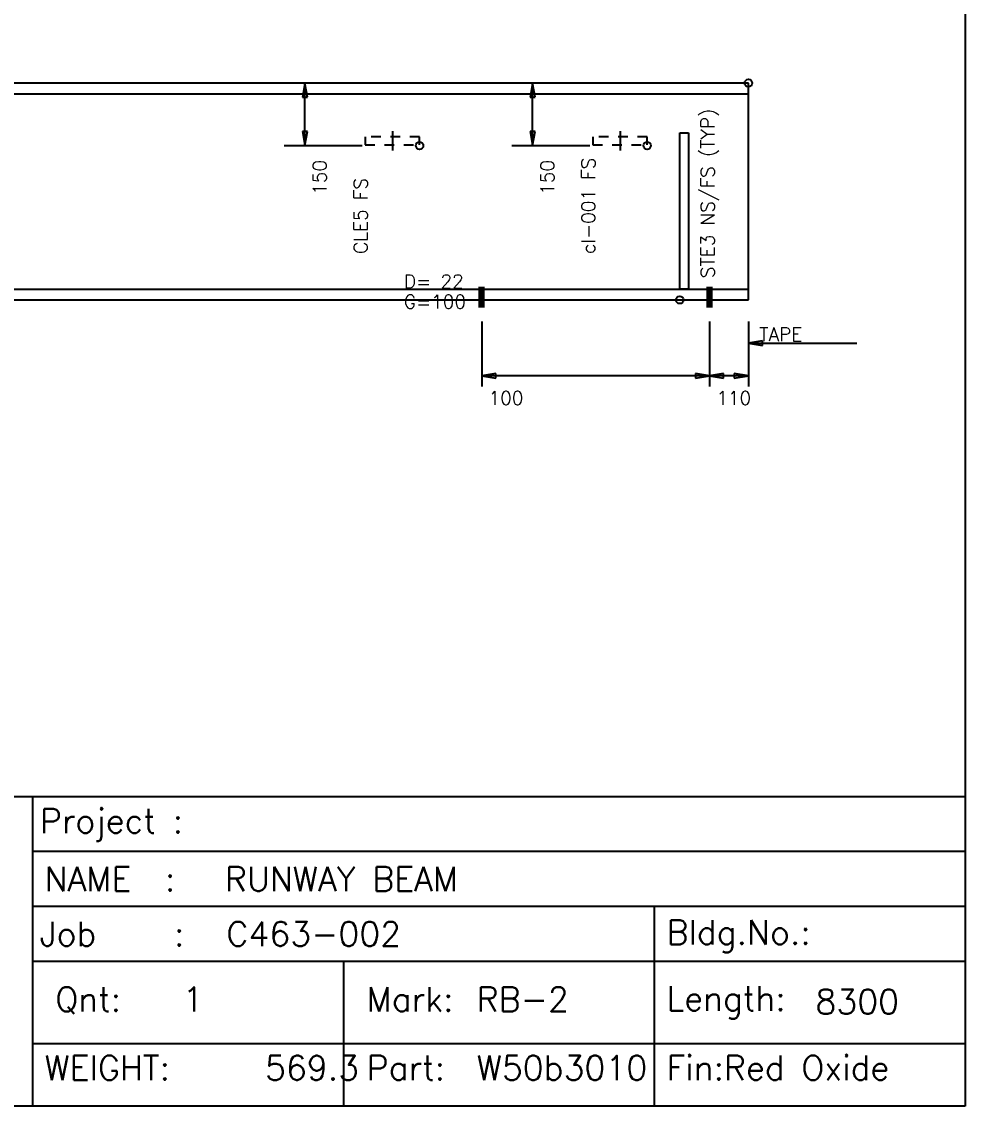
# Model space of a CAD drawing. Extents: x 0 to 420, y 0 to 297.
# Drawn here: x 309.5 to 420, y 0 to 127.1 of the extents above; entities that cross this region are included whole.
import ezdxf

# ---------------------------------------------------------------- set-up
doc = ezdxf.new("R2010")
doc.units = 0
doc.linetypes.add('CONTIN', pattern=[0])
doc.linetypes.add('DASHED', pattern=[2.38, 1.19, -1.19])
doc.layers.get('0').update_dxf_attribs({"linetype": 'CONTIN'})
for name, color, linetype in [('1', 7, 'CONTIN'), ('11', 7, 'CONTIN'), ('15', 6, 'CONTIN'), ('2', 7, 'CONTIN'), ('21', 7, 'CONTIN'), ('22', 7, 'CONTIN'), ('3', 1, 'CONTIN'), ('6', 4, 'CONTIN'), ('7', 3, 'DASHED'), ('9', 7, 'CONTIN')]:
    doc.layers.add(name, color=color, linetype=linetype)
doc.styles.add('SIMPLEX', font='SIMPLEX')

# ---------------------------------------------------------------- blocks, each defined once
blk = doc.blocks.new('CZEBORDR')
at = {"layer": '22'}
for p, q in [((420, 297), (420, 0)), ((420, 0), (0, 0))]:
    blk.add_line(p, q, dxfattribs=at)
blk = doc.blocks.new('LOGO')
at = {"linetype": 'CONTINUOUS'}
for p, q in [((-230.55, 36.3), (0, 36.3)), ((-138.23, 36.3), (0, 36.3)), ((-138.23, 36.3), (-109.26, 36.3)), ((-109.26, 36.3), (-109.26, 0)), ((-109.26, 36.3), (0, 36.3)), ((0, 36.3), (0, 0)), ((-109.26, 29.89), (0, 29.89)), ((-109.26, 23.45), (0, 23.45)), ((-36.42, 23.45), (-36.42, 0)), ((-109.26, 17.01), (0, 17.01)), ((-72.84, 17.01), (-72.84, 0)), ((-109.26, 7.37), (0, 7.37)), ((0, 0), (-230.55, 0)), ((-109.26, 0), (-138.23, 0))]:
    blk.add_line(p, q, dxfattribs=at)
at = {"layer": '22'}
for p, q in [((0, 297), (0, 0)), ((0, 0), (-420, 0))]:
    blk.add_line(p, q, dxfattribs=at)
at = {"style": 'SIMPLEX'}
for s, height, p in [('Project :', 2.857, (-108.38, 32.01)), ('NAME  :', 2.857, (-107.83, 25.21)), ('RUNWAY BEAM', 2.8575, (-86.71, 25.21)), ('Job    :', 2.857, (-108.38, 18.77)), ('C463-002', 2.857, (-86.53, 18.77)), ('Bldg.No.:', 2.857, (-34.99, 18.96)), ('Length:', 2.857, (-34.99, 11.2)), ('Qnt:', 2.857, (-106.58, 11.12)), ('   1', 2.857, (-98.06, 11.12)), ('Mark:', 2.857, (-70.1, 11.12)), ('RB-2', 2.857, (-57.21, 11.12)), ('8300', 2.857, (-17.55, 10.83)), ('WEIGHT:', 2.857, (-107.83, 3.08)), ('    569.3', 2.857, (-90.53, 3.08)), ('Part:', 2.857, (-70.1, 3.08)), ('W50b3010', 2.857, (-57.21, 3.08)), ('Fin:Red Oxide', 2.8575, (-34.99, 3.08))]:
    blk.add_text(s, height=height, dxfattribs=at).set_placement(p)
blk = doc.blocks.new('MAG_CRCL')
at = {"layer": '15'}
blk.add_circle((0, 0), 0.889, dxfattribs=at)
blk = doc.blocks.new('CYAN_TICK')
at = {"layer": '6'}
blk.add_line((-1.6, 0), (1.6, 0), dxfattribs=at)
blk = doc.blocks.new('LSFHOL')
at = {"layer": '6', "xscale": 0.75, "yscale": 0.75, "zscale": 0.75, "rotation": 90}
for p in [(-0.254, 0.317), (-0.127, 0.317), (0, 0.317), (0.127, 0.317), (0.254, 0.317)]:
    blk.add_blockref('CYAN_TICK', p, dxfattribs=at)
blk = doc.blocks.new('WEBSTF')
at = {"layer": '9'}
for p, q in [((0, 0), (0, 25.4)), ((0, 25.4), (1.016, 25.4)), ((1.016, 25.4), (1.016, 0)), ((1.016, 0), (0, 0))]:
    blk.add_line(p, q, dxfattribs=at)
blk = doc.blocks.new('WVCLPB')
at = {"layer": '6'}
blk.add_line((3.175, 0.762), (3.175, -1.778), dxfattribs=at)
at = {"layer": '7'}
for p, q in [((0, 0), (6.35, 0)), ((0, -1.016), (0, 0)), ((6.35, 0), (6.35, -1.016)), ((6.35, -1.016), (0, -1.016))]:
    blk.add_line(p, q, dxfattribs=at)
blk = doc.blocks.new('ARROW')
at = {"layer": '2'}
for p, q in [((0, 0), (-1.651, 0.275)), ((-1.651, 0.275), (-1.651, -0.275)), ((-1.651, -0.275), (0, 0))]:
    blk.add_line(p, q, dxfattribs=at)
blk = doc.blocks.new('CZEPIECE')
at = {"layer": '1'}
for p, q in [((394.6, 55.88), (50.8, 55.88)), ((394.6, 30.48), (394.6, 55.88)), ((50.8, 54.61), (394.6, 54.61)), ((50.8, 31.75), (394.6, 31.75)), ((50.8, 30.48), (394.6, 30.48))]:
    blk.add_line(p, q, dxfattribs=at)
at = {"layer": '2'}
for p, q in [((342.667, 48.553), (342.667, 55.88)), ((369.33, 48.553), (369.33, 55.88)), ((340.228, 48.553), (349.372, 48.553)), ((366.892, 48.553), (376.036, 48.553)), ((363.374, 27.94), (363.374, 20.32)), ((390.044, 27.94), (390.044, 20.32)), ((394.6, 27.94), (394.6, 20.32)), ((394.6, 25.4), (407.3, 25.4)), ((394.6, 21.59), (363.374, 21.59))]:
    blk.add_line(p, q, dxfattribs=at)
at = {"xscale": -1, "yscale": 0.9, "zscale": 0.9}
for p in [(356.078, 49.569), (382.741, 49.569)]:
    blk.add_blockref('WVCLPB', p, dxfattribs=at)
at = {"yscale": 0.72, "zscale": 0.72}
blk.add_blockref('WEBSTF', (386.551, 31.75), dxfattribs=at)
at = {"rotation": 180}
blk.add_blockref('ARROW', (394.6, 25.4), dxfattribs=at)
at = {"layer": '15', "xscale": 0.5, "yscale": 0.5, "zscale": 0.5}
for p in [(394.6, 55.88), (356.078, 48.553), (382.741, 48.553), (386.551, 30.48)]:
    blk.add_blockref('MAG_CRCL', p, dxfattribs=at)
at = {"layer": '2'}
for p, rotation in [((342.667, 55.88), 90), ((369.33, 55.88), 90), ((342.667, 48.553), -90), ((369.33, 48.553), -90), ((363.374, 21.59), 180), ((390.044, 21.59), 180)]:
    blk.add_blockref('ARROW', p, dxfattribs=dict(at, rotation=rotation))
for p in [(390.044, 21.59), (394.6, 21.59)]:
    blk.add_blockref('ARROW', p, dxfattribs=at)
at = {"layer": '6'}
for p in [(363.374, 30.48), (390.044, 30.48)]:
    blk.add_blockref('LSFHOL', p, dxfattribs=at)
at = {"layer": '11', "style": 'SIMPLEX'}
for p in [(345.185, 42.785), (371.849, 42.785)]:
    blk.add_text('150', height=1.587, rotation=90, dxfattribs=at).set_placement(p)
for s, p in [('100', (364.167, 18.193)), ('110', (390.837, 18.193))]:
    blk.add_text(s, height=1.587, dxfattribs=at).set_placement(p)
at = {"layer": '2', "style": 'SIMPLEX'}
blk.add_text('TAPE', height=1.587, dxfattribs=at).set_placement((395.87, 25.654))
at = {"layer": '21', "style": 'SIMPLEX'}
for s, p in [('D= 22', (354.246, 31.845)), ('G=100', (354.246, 29.464))]:
    blk.add_text(s, height=1.587, dxfattribs=at).set_placement(p)
at = {"layer": '3', "style": 'SIMPLEX'}
for s, p in [('STE3 NS/FS (TYP)', (390.615, 33.02)), ('cl-001 FS', (376.645, 35.853)), ('CLE5 FS', (349.982, 35.853))]:
    blk.add_text(s, height=1.587, rotation=90, dxfattribs=at).set_placement(p)

msp = doc.modelspace()

# ---------------------------------------------------------------- block references
msp.add_blockref('CZEPIECE', (0, 64))
at = {"layer": '1'}
msp.add_blockref('CZEBORDR', (0, 0), dxfattribs=at)
at = {"layer": '2'}
msp.add_blockref('LOGO', (420, 0), dxfattribs=at)

doc.saveas('drawing.dxf')
